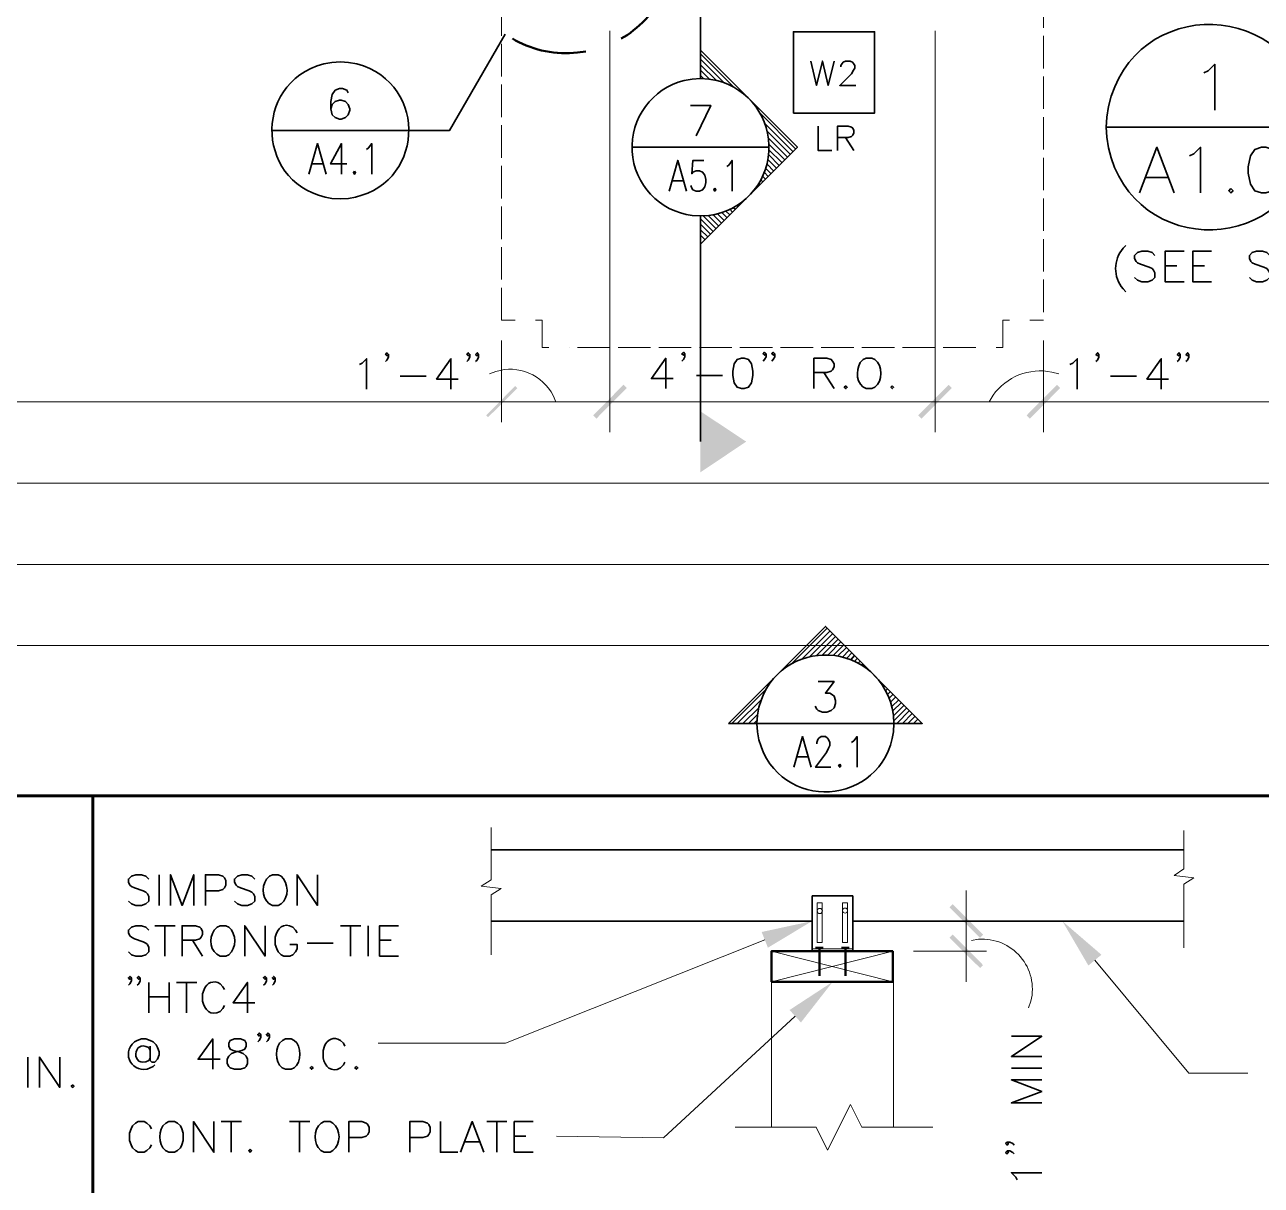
# Model space of a CAD drawing. Header units: inches. Extents: x 5 to 516, y -193 to 129.
# Drawn here: x 34.34 to 49.55, y 23.44 to 37.72 of the extents above; entities that cross this region are included whole.
import ezdxf

# ---------------------------------------------------------------- set-up
doc = ezdxf.new("R2010")
doc.units = ezdxf.units.IN
doc.header["$MEASUREMENT"] = 0
doc.linetypes.add('PDF_IMPORT', pattern=[1, 0.8, -0.2])
doc.layers.add('PDF_Geometry', color=7, linetype='Continuous')
doc.layers.add('PDF_Solid Fills', color=7, linetype='Continuous')

msp = doc.modelspace()

# ---------------------------------------------------------------- hatches: boundary and pattern name
at = {"layer": 'PDF_Solid Fills', "transparency": 33554559}
for points in [[(40.0369625, 32.8910022), (40.3969625, 33.2476689), (40.3702959, 33.2743356), (40.0136292, 32.9143369)], [(45.753631, 26.9010014), (45.713631, 26.8610013), (46.0902993, 26.4843346), (46.1269644, 26.5243347)]]:
    msp.add_hatch(color=256, dxfattribs=at).paths.add_polyline_path(points)

# ---------------------------------------------------------------- linework, layer by layer
at = {"layer": 'PDF_Geometry', "lineweight": 35}
for points in [[(42.6502982, 39.8476678), (42.6502982, 37.0576676)], [(39.0636348, 36.4210013), (39.5636348, 36.4210013), (40.2469682, 37.6043347)], [(42.6502982, 35.3710033), (42.6502982, 35.0210032), (43.8436317, 36.2143367), (42.6502982, 37.4076701)], [(42.6502982, 37.4076686), (42.6502982, 37.0576686)], [(42.6502982, 37.364337), (43.0669649, 36.9476703)], [(42.6502982, 37.2976697), (42.9436316, 37.0043363)], [(44.0069674, 37.2743373), (44.0769675, 36.9743373), (44.1503008, 37.2743373), (44.2203008, 36.9743373), (44.2936341, 37.2743373)], [(44.3769694, 37.2010035), (44.3769694, 37.2176702), (44.393636, 37.2443369), (44.4069694, 37.2610035), (44.433636, 37.2743369), (44.4936361, 37.2743369), (44.5203027, 37.2610035), (44.5336361, 37.2443369), (44.5503027, 37.2176702), (44.5503027, 37.1876702), (44.5336361, 37.1610035), (44.5069694, 37.1176702), (44.363636, 36.9743368), (44.5636361, 36.9743368)], [(38.0169651, 37.241001), (38.1169651, 37.2576676), (38.2202984, 37.2643343), (38.3202984, 37.2576676), (38.4236318, 37.241001)], [(42.6502982, 37.2276691), (42.8469649, 37.0343358)], [(42.6502982, 37.1610018), (42.7636316, 37.0510018)], [(48.843631, 37.1276698), (48.8969643, 37.1543365), (48.9769643, 37.2343365), (48.9769643, 36.6710031)], [(42.6502982, 37.0943344), (42.6869649, 37.0576677)], [(38.3169646, 36.8843362), (38.3002979, 36.9176695), (38.2469645, 36.9376695), (38.2102979, 36.9376695), (38.1569645, 36.9176695), (38.1202979, 36.8643362), (38.1036312, 36.7776695), (38.1036312, 36.6876695), (38.1202979, 36.6143361), (38.1569645, 36.5810028), (38.2102979, 36.5610028), (38.2302979, 36.5610028), (38.2836312, 36.5810028), (38.3169646, 36.6143361), (38.3369646, 36.6676695), (38.3369646, 36.6876695), (38.3169646, 36.7410028), (38.2836312, 36.7776695), (38.2302979, 36.7943362), (38.2102979, 36.7943362), (38.1569645, 36.7776695), (38.1202979, 36.7410028), (38.1036312, 36.6876695)], [(42.5969671, 36.354334), (42.7769671, 36.7276673), (42.5269671, 36.7276673)], [(43.3836357, 36.6310029), (43.8236357, 36.1910029)], [(47.6502975, 36.5843364), (47.643631, 36.4610031), (47.6502975, 36.3376697)], [(37.3769688, 36.4210013), (39.0636357, 36.4210013)], [(43.4436333, 36.5043346), (43.7902999, 36.1576679)], [(43.4736354, 36.4076685), (43.7569688, 36.1243352)], [(44.0969672, 36.4743359), (44.0969672, 36.1743358), (44.2669672, 36.1743358)], [(44.3369642, 36.1743345), (44.3369642, 36.4743345), (44.4669642, 36.4743345), (44.5102976, 36.4610012), (44.5236309, 36.4476678), (44.5369642, 36.4176678), (44.5369642, 36.3910012), (44.5236309, 36.3610012), (44.5102976, 36.3476678), (44.4669642, 36.3343345), (44.3369642, 36.3343345)], [(50.1736346, 36.4610031), (47.6436343, 36.4610031)], [(37.8302973, 35.8810029), (37.9402973, 36.2576696), (38.046964, 35.8810029)], [(38.2336312, 35.8810011), (38.2336312, 36.2576678), (38.1002979, 36.0076678), (38.3002979, 36.0076678)], [(38.540299, 36.1843375), (38.5669657, 36.2043375), (38.6069657, 36.2576708), (38.6069657, 35.8810041)], [(43.4936346, 36.2143362), (41.8069678, 36.2143362)], [(43.4869682, 36.3243352), (43.7203016, 36.0910018)], [(43.4936346, 36.2510014), (43.686968, 36.0576681)], [(44.4369669, 36.3343348), (44.5369669, 36.1743348)], [(48.0536325, 35.6510021), (48.2669659, 36.2143354), (48.4802992, 35.6510021)], [(48.6669681, 36.1076705), (48.7203014, 36.1343372), (48.8036348, 36.2143372), (48.8036348, 35.6510038)], [(43.4803018, 36.0610024), (43.5869685, 35.9543357)], [(43.490298, 36.1210033), (43.620298, 35.98767)], [(43.4936346, 36.1810009), (43.6536346, 36.0243342)], [(37.8702957, 36.0076678), (38.0069624, 36.0076678)], [(42.2636337, 35.6743344), (42.3703004, 36.0510011), (42.4769671, 35.6743344)], [(42.6902966, 36.0510028), (42.5569633, 36.0510028), (42.5436299, 35.8876694), (42.5569633, 35.9076694), (42.5969633, 35.9243361), (42.6369633, 35.9243361), (42.6769633, 35.9076694), (42.7036299, 35.8710027), (42.7169633, 35.8176694), (42.7169633, 35.7810027), (42.7036299, 35.7276694), (42.6769633, 35.6910027), (42.6369633, 35.6743361), (42.5969633, 35.6743361), (42.5569633, 35.6910027), (42.5436299, 35.7110027), (42.5302966, 35.7443361)], [(42.9736354, 35.977669), (43.0003021, 35.9943357), (43.0403021, 36.0510024), (43.0403021, 35.6743357)], [(43.4369669, 35.9043353), (43.4836335, 35.8543353)], [(43.4536295, 35.9510034), (43.5202961, 35.8876701)], [(43.4702988, 36.0043346), (43.5536322, 35.9210013)], [(42.3036321, 35.8010027), (42.4369654, 35.8010027)], [(43.3669663, 35.7676708), (43.383633, 35.7510041)], [(43.3936319, 35.8110023), (43.4169652, 35.787669)], [(43.4169677, 35.8543339), (43.450301, 35.8210006)], [(48.1336361, 35.8410011), (48.4003028, 35.8410011)], [(43.2803032, 35.6510021), (43.2803032, 35.6543354)], [(43.3102986, 35.6876672), (43.3169652, 35.6843339)], [(43.3403007, 35.727669), (43.3503007, 35.717669)], [(38.3202984, 35.5843342), (38.2202984, 35.5776674), (38.1169651, 35.5843342)], [(43.0102972, 35.4510034), (43.0436305, 35.4143367)], [(43.0536321, 35.4710026), (43.0802988, 35.4476692)], [(43.0969671, 35.4976682), (43.1136338, 35.4810015)], [(43.1369655, 35.5243371), (43.1469655, 35.5143371)], [(43.1769639, 35.5543359), (43.1802972, 35.5476693)], [(43.2136324, 35.5843347), (43.2136324, 35.587668)], [(42.6502982, 32.5910009), (42.6502982, 35.3710011)], [(42.6502982, 35.3343347), (42.8069649, 35.177668)], [(42.683637, 35.3710033), (42.843637, 35.2110032)], [(42.7469644, 35.3743364), (42.8769644, 35.2443364)], [(42.8036321, 35.384336), (42.9102988, 35.2776694)], [(42.8602999, 35.3943356), (42.9436332, 35.3110023)], [(42.913631, 35.4110016), (42.9769644, 35.3476683)], [(42.9636324, 35.4276676), (43.0102991, 35.3810009)], [(42.6502982, 35.2676707), (42.7736316, 35.1443374)], [(42.6502982, 35.1976702), (42.7402982, 35.1110035)], [(42.6502982, 35.1310028), (42.7069649, 35.0743362)], [(47.8836361, 35.0043345), (47.8503027, 34.9710012)], [(48.2402984, 34.8810028), (48.2069651, 34.9176695), (48.1536317, 34.9343361), (48.0802984, 34.9343361), (48.0269651, 34.9176695), (47.9902984, 34.8810028), (47.9902984, 34.8443361), (48.0102984, 34.8076695), (48.0269651, 34.7910028), (48.0636317, 34.7743361), (48.1702984, 34.7376695), (48.2069651, 34.7210028), (48.2236317, 34.7010028), (48.2402984, 34.6676695), (48.2402984, 34.6110028), (48.2069651, 34.5776694), (48.1536317, 34.5576694), (48.0802984, 34.5576694), (48.0269651, 34.5776694), (47.9902984, 34.6110028)], [(48.6003001, 34.557669), (48.3669667, 34.557669), (48.3669667, 34.9343357), (48.6003001, 34.9343357)], [(48.9369665, 34.557669), (48.7069665, 34.557669), (48.7069665, 34.9343357), (48.9369665, 34.9343357)], [(49.6536354, 34.8810028), (49.6169687, 34.9176695), (49.5636354, 34.9343361), (49.490302, 34.9343361), (49.4369687, 34.9176695), (49.4036354, 34.8810028), (49.4036354, 34.8443361), (49.420302, 34.8076695), (49.4369687, 34.7910028), (49.4736354, 34.7743361), (49.580302, 34.7376695), (49.6169687, 34.7210028), (49.6336354, 34.7010028), (49.6536354, 34.6676695), (49.6536354, 34.6110028), (49.6169687, 34.5776694), (49.5636354, 34.5576694), (49.490302, 34.5576694), (49.4369687, 34.5776694), (49.4036354, 34.6110028)], [(48.3669667, 34.7543345), (48.5103001, 34.7543345)], [(48.7069665, 34.7543345), (48.8502998, 34.7543345)], [(47.8503027, 34.4710011), (47.8836361, 34.4343345)], [(38.8136348, 33.6643347), (38.7936348, 33.647668), (38.7769681, 33.6643347), (38.7936348, 33.6843347), (38.8136348, 33.6643347), (38.8136348, 33.6310013), (38.7936348, 33.5943347), (38.7769681, 33.577668)], [(39.8136349, 33.6643347), (39.7936349, 33.647668), (39.7769682, 33.6643347), (39.7936349, 33.6843347), (39.8136349, 33.6643347), (39.8136349, 33.6310013), (39.7936349, 33.5943347), (39.7769682, 33.577668)], [(39.9202972, 33.6643347), (39.9036305, 33.647668), (39.8836305, 33.6643347), (39.9036305, 33.6843347), (39.9202972, 33.6643347), (39.9202972, 33.6310013), (39.9036305, 33.5943347), (39.8836305, 33.577668)], [(42.456966, 33.6710011), (42.4402993, 33.6543344), (42.4202993, 33.6710011), (42.4402993, 33.6910011), (42.456966, 33.6710011), (42.456966, 33.6343344), (42.4402993, 33.6010011), (42.4202993, 33.5810011)], [(43.456966, 33.6710011), (43.4402994, 33.6543344), (43.4202994, 33.6710011), (43.4402994, 33.6910011), (43.456966, 33.6710011), (43.456966, 33.6343344), (43.4402994, 33.6010011), (43.4202994, 33.5810011)], [(43.5636352, 33.6710011), (43.5469685, 33.6543344), (43.5269685, 33.6710011), (43.5469685, 33.6910011), (43.5636352, 33.6710011), (43.5636352, 33.6343344), (43.5469685, 33.6010011), (43.5269685, 33.5810011)], [(47.5536325, 33.6643347), (47.5369658, 33.647668), (47.5169658, 33.6643347), (47.5369658, 33.6843347), (47.5536325, 33.6643347), (47.5536325, 33.6310013), (47.5369658, 33.5943347), (47.5169658, 33.577668)], [(48.5536326, 33.6643347), (48.5369659, 33.647668), (48.5169659, 33.6643347), (48.5369659, 33.6843347), (48.5536326, 33.6643347), (48.5536326, 33.6310013), (48.5369659, 33.5943347), (48.5169659, 33.577668)], [(48.6603017, 33.6643347), (48.643635, 33.647668), (48.623635, 33.6643347), (48.643635, 33.6843347), (48.6603017, 33.6643347), (48.6603017, 33.6310013), (48.643635, 33.5943347), (48.623635, 33.577668)], [(38.4569656, 33.541003), (38.490299, 33.5576696), (38.5436323, 33.611003), (38.5436323, 33.2376696)], [(39.5802974, 33.2376668), (39.5802974, 33.6110001), (39.4036308, 33.3610001), (39.6702974, 33.3610001)], [(42.2236353, 33.2443366), (42.2236353, 33.6176699), (42.0469686, 33.3676699), (42.3136353, 33.3676699)], [(44.0469658, 33.2443348), (44.0469658, 33.6176682), (44.2069658, 33.6176682), (44.2602992, 33.6010015), (44.2769658, 33.5810015), (44.2969658, 33.5476681), (44.2969658, 33.5110015), (44.2769658, 33.4743348), (44.2602992, 33.4576681), (44.2069658, 33.4410015), (44.0469658, 33.4410015)], [(44.7969634, 33.6010032), (44.7602968, 33.6176699), (44.6902968, 33.6176699), (44.6536301, 33.6010032), (44.6169634, 33.5643366)], [(47.1969701, 33.541003), (47.2336368, 33.5576696), (47.2869702, 33.611003), (47.2869702, 33.2376696)], [(48.3203019, 33.2376668), (48.3203019, 33.6110001), (48.1436353, 33.3610001), (48.4103019, 33.3610001)], [(38.9569657, 33.3976687), (39.2769657, 33.3976687)], [(42.6003037, 33.4043351), (42.9203037, 33.4043351)], [(44.1702975, 33.4410036), (44.2969642, 33.244337)], [(47.6969702, 33.3976687), (48.0169702, 33.3976687)], [(44.6902968, 33.2443366), (44.7602968, 33.2443366), (44.7969634, 33.2610032)], [(43.3436364, 29.1243359), (45.0303033, 29.1243359), (45.3803033, 29.1243359), (44.1869699, 30.3176694), (42.9936365, 29.1243359)], [(43.7703002, 29.8576683), (44.2103003, 30.294335)], [(43.8969685, 29.9143344), (44.2436352, 30.2610011)], [(43.9936347, 29.9443349), (44.276968, 30.2276682)], [(44.076968, 29.9610025), (44.3103013, 30.1943359)], [(44.1502984, 29.9676689), (44.3436317, 30.1610023)], [(44.2202989, 29.9676689), (44.3769656, 30.127669)], [(44.2836331, 29.9610025), (44.4136331, 30.0910026)], [(44.3403008, 29.9543362), (44.4469675, 30.0576695)], [(44.3969686, 29.9410017), (44.4803019, 30.024335)], [(44.4502997, 29.9276672), (44.5136331, 29.9910005)], [(44.5003011, 29.907668), (44.5469678, 29.957668)], [(44.5469659, 29.8876688), (44.5802992, 29.9243355)], [(44.5903008, 29.8643347), (44.6169675, 29.8910014)], [(44.6336358, 29.8410006), (44.6503025, 29.854334)], [(44.6736342, 29.8143351), (44.6836342, 29.8210017)], [(44.7136325, 29.7843363), (44.7169659, 29.7876696)], [(44.7503011, 29.7543341), (44.7503011, 29.7576674)], [(44.8169651, 29.6843352), (44.8169651, 29.6876686)], [(43.0369628, 29.1243359), (43.4536295, 29.5410026)], [(44.1003038, 29.6376688), (44.2936371, 29.6376688), (44.1869704, 29.4976688), (44.2403038, 29.4976688), (44.2769705, 29.4776688), (44.2936371, 29.4610021), (44.3136371, 29.4076688), (44.3136371, 29.3710021), (44.2936371, 29.3176688), (44.2603038, 29.2810021), (44.2069704, 29.2643354), (44.1536371, 29.2643354), (44.1003038, 29.2810021), (44.0803038, 29.3010021), (44.0636371, 29.3343354)], [(44.8469672, 29.6476684), (44.8536339, 29.6510017)], [(44.8769694, 29.6110015), (44.8869694, 29.6176682)], [(44.903635, 29.5710014), (44.9203017, 29.5843348)], [(44.9303006, 29.5276682), (44.9536339, 29.5510015)], [(44.9536296, 29.4810017), (44.9869629, 29.5176684)], [(43.1036335, 29.1243359), (43.3969669, 29.414336)], [(44.9736355, 29.4343352), (45.0203022, 29.4843352)], [(44.9902981, 29.3843356), (45.0536315, 29.4510022)], [(45.0069675, 29.331001), (45.0903009, 29.4143343)], [(45.0169705, 29.2776681), (45.1236372, 29.3810015)], [(43.173634, 29.1243359), (43.3669674, 29.3176693)], [(43.240298, 29.1243359), (43.350298, 29.234336)], [(43.3702972, 28.9210026), (43.3502972, 29.0210026), (43.3436305, 29.1243359), (43.3502972, 29.224336), (43.3702972, 29.324336)], [(45.0269639, 29.224336), (45.0302974, 29.1243359), (45.0269639, 29.0210026)], [(45.0269667, 29.2176689), (45.1569667, 29.3476689)], [(45.0303033, 29.1543347), (45.1903033, 29.3143347)], [(45.0669651, 29.1243359), (45.2236318, 29.2810026)], [(45.1369656, 29.1243359), (45.2569656, 29.2476693)], [(45.2036296, 29.1243359), (45.2936296, 29.214336)], [(42.9936346, 29.1243359), (43.3436346, 29.1243359)], [(43.3069687, 29.1243359), (43.3436354, 29.1610026)], [(45.2703003, 29.1243359), (45.326967, 29.1776693)], [(43.8003024, 28.5843341), (43.9069691, 28.9610008), (44.0136357, 28.5843341)], [(44.0802978, 28.8710027), (44.0802978, 28.8876694), (44.0936311, 28.9243361), (44.1069645, 28.9410027), (44.1336311, 28.9610027), (44.1869645, 28.9610027), (44.2136311, 28.9410027), (44.2269645, 28.9243361), (44.2402978, 28.8876694), (44.2402978, 28.8510027), (44.2269645, 28.8176694), (44.2002978, 28.7643361), (44.0669645, 28.584336), (44.2536311, 28.584336)], [(44.5102973, 28.8876687), (44.536964, 28.9076687), (44.576964, 28.9610021), (44.576964, 28.5843354)], [(43.8403008, 28.7110024), (43.9736341, 28.7110024)], [(48.5969675, 27.5676681), (40.0736336, 27.5676681)], [(35.8636359, 27.2076691), (35.8269692, 27.2443358), (35.7736359, 27.2610025), (35.7036359, 27.2610025), (35.6503026, 27.2443358), (35.6136359, 27.2076691), (35.6136359, 27.1710025), (35.6303026, 27.1343358), (35.6503026, 27.1176691), (35.6869692, 27.1010025), (35.7936359, 27.0643358), (35.8269692, 27.0476691), (35.8469692, 27.0276691), (35.8636359, 26.9943358), (35.8636359, 26.9376691), (35.8269692, 26.9043358), (35.7736359, 26.8843358), (35.7036359, 26.8843358), (35.6503026, 26.9043358), (35.6136359, 26.9376691)], [(35.9902974, 27.2610003), (35.9902974, 26.8843336)], [(36.1302985, 26.8843354), (36.1302985, 27.2610021), (36.2736319, 26.8843354), (36.4169652, 27.2610021), (36.4169652, 26.8843354)], [(36.560298, 26.8843354), (36.560298, 27.2610021), (36.720298, 27.2610021), (36.7736314, 27.2443354), (36.7936314, 27.2243354), (36.810298, 27.1910021), (36.810298, 27.1343354), (36.7936314, 27.101002), (36.7736314, 27.081002), (36.720298, 27.0643354), (36.560298, 27.0643354)], [(37.1669672, 27.2076691), (37.1303005, 27.2443358), (37.0769672, 27.2610025), (37.0069672, 27.2610025), (36.9536338, 27.2443358), (36.9169672, 27.2076691), (36.9169672, 27.1710025), (36.9369672, 27.1343358), (36.9536338, 27.1176691), (36.9903005, 27.1010025), (37.0969672, 27.0643358), (37.1303005, 27.0476691), (37.1503005, 27.0276691), (37.1669672, 26.9943358), (37.1669672, 26.9376691), (37.1303005, 26.9043358), (37.0769672, 26.8843358), (37.0069672, 26.8843358), (36.9536338, 26.9043358), (36.9169672, 26.9376691)], [(37.4903019, 27.2443336), (37.4536352, 27.2610003), (37.3836352, 27.2610003), (37.3469685, 27.2443336), (37.3103019, 27.207667)], [(37.6869664, 26.8843354), (37.6869664, 27.2610021), (37.9369664, 26.8843354), (37.9369664, 27.2610021)], [(44.02363, 26.3210012), (44.02363, 27.0043346)], [(44.02363, 27.0043339), (44.5236301, 27.0043339)], [(44.5236301, 26.3210012), (44.5236301, 27.0043346)], [(37.3836352, 26.8843336), (37.4536352, 26.8843336), (37.4903019, 26.9043336)], [(35.8636359, 26.5810008), (35.8269692, 26.6176675), (35.7736359, 26.6343341), (35.7036359, 26.6343341), (35.6503026, 26.6176675), (35.6136359, 26.5810008), (35.6136359, 26.5476674), (35.6303026, 26.5110008), (35.6503026, 26.4943341), (35.6869692, 26.4743341), (35.7936359, 26.4376674), (35.8269692, 26.4210008), (35.8469692, 26.4043341), (35.8636359, 26.3676674), (35.8636359, 26.3143341), (35.8269692, 26.2776674), (35.7736359, 26.2610008), (35.7036359, 26.2610008), (35.6503026, 26.2776674), (35.6136359, 26.3143341)], [(35.9369663, 26.6343353), (36.1869663, 26.6343353)], [(36.060298, 26.6343353), (36.060298, 26.261002)], [(36.2736294, 26.2610002), (36.2736294, 26.6343336), (36.4369628, 26.6343336), (36.4902961, 26.6176669), (36.5069628, 26.6010002), (36.5236294, 26.5643336), (36.5236294, 26.5276669), (36.5069628, 26.4943336), (36.4902961, 26.4743336), (36.4369628, 26.4576669), (36.2736294, 26.4576669)], [(36.8469642, 26.6176687), (36.8102975, 26.6343353), (36.7402975, 26.6343353), (36.7036308, 26.6176687), (36.6669641, 26.581002)], [(37.0436355, 26.2610002), (37.0436355, 26.6343336), (37.2936355, 26.2610002), (37.2936355, 26.6343336)], [(38.2202984, 26.6343353), (38.4702984, 26.6343353)], [(38.3469667, 26.6343353), (38.3469667, 26.261002)], [(38.5602982, 26.6343353), (38.5602982, 26.261002)], [(38.9369624, 26.2610002), (38.7036291, 26.2610002), (38.7036291, 26.6343336), (38.9369624, 26.6343336)], [(44.02363, 26.6910014), (40.0736298, 26.6910014)], [(48.5969675, 26.6910014), (44.5236339, 26.6910014)], [(37.4169664, 26.4943355), (37.4169664, 26.4043355), (37.4369664, 26.3510021), (37.453633, 26.3143355), (37.4902997, 26.2776688), (37.5236331, 26.2610021), (37.5969664, 26.2610021), (37.6336331, 26.2776688), (37.6669664, 26.3143355), (37.6869664, 26.3510021), (37.6869664, 26.4043355), (37.5969664, 26.4043355)], [(37.6869664, 26.5476688), (37.6669664, 26.5810021), (37.6336331, 26.6176688)], [(36.4002977, 26.4576691), (36.5236311, 26.2610024)], [(37.8102981, 26.4210005), (38.1336315, 26.4210005)], [(38.7036291, 26.4576691), (38.8469624, 26.4576691)], [(36.7402975, 26.261002), (36.8102975, 26.261002), (36.8469642, 26.2776686)], [(35.6502977, 25.9943342), (35.6302977, 25.9743342), (35.613631, 25.9943342), (35.6302977, 26.0110009), (35.6502977, 25.9943342), (35.6502977, 25.9576675), (35.6302977, 25.9210009), (35.613631, 25.9043342)], [(35.7569668, 25.9943342), (35.7403001, 25.9743342), (35.7203001, 25.9943342), (35.7403001, 26.0110009), (35.7569668, 25.9943342), (35.7569668, 25.9576675), (35.7403001, 25.9210009), (35.7203001, 25.9043342)], [(35.8636359, 25.9376681), (35.8636359, 25.5643348)], [(36.1136359, 25.9376681), (36.1136359, 25.5643348)], [(36.2036289, 25.9376681), (36.4536289, 25.9376681)], [(36.3269674, 25.9376681), (36.3269674, 25.5643348)], [(36.7936354, 25.8510016), (36.7736354, 25.8843349), (36.7403021, 25.9210016)], [(37.0769674, 25.5643348), (37.0769674, 25.9376681), (36.9003008, 25.6876681), (37.1669674, 25.6876681)], [(37.3102981, 25.9943342), (37.2936314, 25.9743342), (37.2736314, 25.9943342), (37.2936314, 26.0110009), (37.3102981, 25.9943342), (37.3102981, 25.9576675), (37.2936314, 25.9210009), (37.2736314, 25.9043342)], [(37.4169672, 25.9943342), (37.4003005, 25.9743342), (37.3836339, 25.9943342), (37.4003005, 26.0110009), (37.4169672, 25.9943342), (37.4169672, 25.9576675), (37.4003005, 25.9210009), (37.3836339, 25.9043342)], [(35.8636359, 25.7610002), (36.1136359, 25.7610002)], [(36.5436354, 25.8510016), (36.5236354, 25.7976683), (36.5236354, 25.7076683)], [(36.7403021, 25.5810016), (36.7736354, 25.6176683), (36.7936354, 25.6543349)], [(37.2402975, 25.2976687), (37.2202975, 25.2776687), (37.2036309, 25.2976687), (37.2202975, 25.3143354), (37.2402975, 25.2976687), (37.2402975, 25.261002), (37.2202975, 25.2243354), (37.2036309, 25.2076687)], [(37.3469666, 25.2976687), (37.3269666, 25.2776687), (37.3103, 25.2976687), (37.3269666, 25.3143354), (37.3469666, 25.2976687), (37.3469666, 25.261002), (37.3269666, 25.2243354), (37.3103, 25.2076687)], [(46.850304, 25.0243346), (46.4769706, 25.0243346), (46.850304, 25.2743346), (46.4769706, 25.2743346)], [(35.8802985, 25.1543344), (35.8802985, 24.9743344), (35.9002985, 24.9576677), (35.9369652, 24.9576677), (35.9702985, 24.9910011), (35.9902985, 25.0476677), (35.9902985, 25.0810011), (35.9702985, 25.1343344), (35.9536318, 25.1710011), (35.9169652, 25.2076677), (35.8802985, 25.2243344), (35.8269652, 25.2410011), (35.7736318, 25.2410011), (35.7202985, 25.2243344), (35.6869652, 25.2076677)], [(35.8802985, 25.1010015), (35.8636318, 25.1343349)], [(36.6502978, 24.8676676), (36.6502978, 25.2410009), (36.4702977, 24.9910009), (36.7402978, 24.9910009)], [(37.6503022, 25.2243343), (37.6136355, 25.2410009), (37.5436355, 25.2410009), (37.5069688, 25.2243343), (37.4703022, 25.1876676)], [(38.0236296, 25.1543344), (38.0069629, 25.1010011), (38.0069629, 25.0110011)], [(38.2736296, 25.1543344), (38.2569629, 25.1876677), (38.2202962, 25.2243344)], [(34.373632, 25.0176682), (34.373632, 24.6443348)], [(34.5169697, 24.6443348), (34.5169697, 25.0176681), (34.7669697, 24.6443348), (34.7669697, 25.0176681)], [(35.8636318, 24.9743349), (35.8802985, 25.0110015)], [(38.2202962, 24.8843344), (38.2569629, 24.9210011), (38.2736296, 24.9576677)], [(35.8802985, 24.8843344), (35.9169652, 24.9043344), (35.9369652, 24.9210011)], [(37.5436355, 24.8676676), (37.6136355, 24.8676676), (37.6503022, 24.8843343)], [(46.4769655, 24.881002), (46.8502988, 24.881002)], [(46.850304, 24.4543357), (46.4769706, 24.4543357), (46.850304, 24.5943357), (46.4769706, 24.7376691), (46.850304, 24.7376691)], [(35.8969679, 24.1343351), (35.8769679, 24.1710018), (35.8403012, 24.2043351), (35.8069679, 24.2243352), (35.7336345, 24.2243352), (35.7003012, 24.2043351), (35.6636345, 24.1710018), (35.6469679, 24.1343351), (35.6269679, 24.0810018), (35.6269679, 23.9910018), (35.6469679, 23.9376685), (35.6636345, 23.9010018), (35.7003012, 23.8676685), (35.7336345, 23.8476685), (35.8069679, 23.8476685), (35.8403012, 23.8676685), (35.8769679, 23.9010018), (35.8969679, 23.9376685)], [(36.1102993, 23.8476682), (36.1802993, 23.8476682), (36.216966, 23.8676682), (36.2536327, 23.9010015), (36.2702993, 23.9376682), (36.286966, 23.9910015), (36.286966, 24.0810015), (36.2702993, 24.1343349), (36.2536327, 24.1710015), (36.216966, 24.2043349), (36.1802993, 24.2243349), (36.1102993, 24.2243349), (36.0736327, 24.2043349), (36.036966, 24.1710015)], [(36.4136305, 23.8476683), (36.4136305, 24.2243349), (36.6636305, 23.8476683), (36.6636305, 24.2243349)], [(36.7536303, 24.2243349), (37.0036303, 24.2243349)], [(36.8769688, 24.2243349), (36.8769688, 23.8476682)], [(37.5936301, 24.2243349), (37.8436301, 24.2243349)], [(37.7169686, 24.2243349), (37.7169686, 23.8476682)], [(38.1269664, 24.2043349), (38.0936331, 24.2243349), (38.0202998, 24.2243349), (37.9836331, 24.2043349), (37.9502998, 24.1710015)], [(38.3236309, 23.8476683), (38.3236309, 24.2243349), (38.483631, 24.2243349), (38.5369643, 24.2043349), (38.5569643, 24.1876683), (38.573631, 24.1510016), (38.573631, 24.0976683), (38.5569643, 24.0643349), (38.5369643, 24.0443349), (38.483631, 24.0276683), (38.3236309, 24.0276683)], [(39.073631, 23.8476683), (39.073631, 24.2243349), (39.233631, 24.2243349), (39.2902977, 24.2043349), (39.3069644, 24.1876683), (39.323631, 24.1510016), (39.323631, 24.0976683), (39.3069644, 24.0643349), (39.2902977, 24.0443349), (39.233631, 24.0276683), (39.073631, 24.0276683)], [(39.4502993, 24.2243349), (39.4502993, 23.8476682), (39.6636327, 23.8476682)], [(39.7002994, 23.8476683), (39.8436327, 24.2243349), (39.9836327, 23.8476683)], [(40.0202999, 24.2243349), (40.2702999, 24.2243349)], [(40.1469682, 24.2243349), (40.1469682, 23.8476682)], [(40.593633, 23.8476683), (40.3602997, 23.8476683), (40.3602997, 24.2243349), (40.593633, 24.2243349)], [(40.3602997, 24.0443354), (40.503633, 24.0443354)], [(39.7536305, 23.9743349), (39.9302972, 23.9743349)], [(46.4236343, 23.9710017), (46.440301, 23.954335), (46.4236343, 23.934335), (46.4036343, 23.954335), (46.4236343, 23.9710017), (46.4569676, 23.9710017), (46.4936343, 23.954335), (46.510301, 23.934335)], [(38.0202998, 23.8476682), (38.0936331, 23.8476682), (38.1269664, 23.8676682)], [(46.4236343, 23.8643342), (46.440301, 23.8443342), (46.4236343, 23.8276676), (46.4036343, 23.8443342), (46.4236343, 23.8643342), (46.4569676, 23.8643342), (46.4936343, 23.8443342), (46.510301, 23.8276676)], [(46.546966, 23.5076668), (46.5302994, 23.5410001), (46.476966, 23.5943335), (46.8502994, 23.5943335)]]:
    msp.add_lwpolyline(points, dxfattribs=at)
at = {"layer": 'PDF_Geometry', "linetype": 'PDF_IMPORT', "lineweight": 15, "ltscale": 0.5}
for points in [[(40.3702959, 34.0843346), (40.2036292, 34.0843346), (40.2036292, 38.0843349)], [(46.8702964, 38.0843349), (46.8702964, 34.0843346), (46.7036297, 34.0843346)], [(46.036963, 33.7510012), (41.0369626, 33.7510012)]]:
    msp.add_lwpolyline(points, dxfattribs=at)
at = {"layer": 'PDF_Geometry', "lineweight": 15}
for points in [[(41.5369626, 32.8310021), (41.5369626, 37.647669), (41.5369626, 32.7076687)], [(45.536963, 32.8310021), (45.536963, 37.647669), (45.536963, 32.7076687)], [(40.7869626, 33.7510012), (40.7036292, 33.7510012), (40.7036292, 34.0843346), (40.6202959, 34.0843346)], [(46.4536297, 34.0843346), (46.3702964, 34.0843346), (46.3702964, 33.7510012), (46.286963, 33.7510012)], [(46.8702964, 32.8310012), (46.8702964, 33.8343346), (46.8702964, 32.7076678)], [(40.1336292, 33.4543347), (40.0569625, 33.4243347)], [(39.8302975, 33.0810013), (28.5802966, 33.0810013)], [(40.5802959, 33.0810013), (40.2036292, 33.0810013), (39.8302958, 33.0810013)], [(40.5802975, 33.0810013), (41.1636309, 33.0810013)], [(40.8702959, 33.0810013), (40.8369626, 33.157668)], [(41.1636293, 33.0810013), (41.5369626, 33.0810013), (45.536963, 33.0810013), (45.9136297, 33.0810013)], [(46.4969647, 33.0810013), (45.9136313, 33.0810013)], [(46.496963, 33.0810013), (46.8702964, 33.0810013), (82.5369659, 33.0810013), (82.9136326, 33.0810013)], [(28.5802966, 32.0810012), (126.1436385, 32.0810012)], [(25.8702947, 31.0810011), (126.1436385, 31.0810011)], [(25.8702947, 30.0810011), (126.1436385, 30.0810011)], [(40.0736311, 26.2776679), (40.0736311, 27.0143346), (40.1969644, 27.0910013), (39.9536311, 27.1210013), (40.0736311, 27.2010014), (40.0736311, 27.8443347)], [(48.5969675, 26.3643344), (48.5969675, 27.1443345), (48.7203009, 27.2243345), (48.4769675, 27.2543345), (48.5969675, 27.3343345), (48.5969675, 27.8076679)], [(45.9202977, 26.6910014), (45.9202977, 27.0676681)], [(44.0869642, 26.9143341), (44.1469642, 26.9143341)], [(44.0869642, 26.9143336), (44.0869642, 26.4276669), (44.1469642, 26.4276669)], [(44.1469685, 26.4276669), (44.1469685, 26.9143336)], [(44.3969686, 26.9143341), (44.4603019, 26.9143341)], [(44.3969686, 26.9143336), (44.3969686, 26.4276669), (44.4603019, 26.4276669)], [(44.4603027, 26.4276669), (44.4603027, 26.9143336)], [(44.9603028, 26.6910014), (46.1703029, 26.6910014)], [(45.9202977, 26.6910012), (45.9202977, 26.3210012), (45.9202977, 25.9443345)], [(43.4436333, 26.4610023), (40.2536331, 25.1910021), (38.686966, 25.1910021)], [(43.52363, 24.1543343), (43.52363, 25.9443345), (45.0169634, 26.3210012)], [(43.52363, 26.3210012), (45.0169634, 25.9443345)], [(44.02363, 26.3510016), (44.5236301, 26.3510016)], [(45.2736301, 26.3210012), (46.1702968, 26.3210012)], [(47.5036311, 26.2110022), (48.6602979, 24.8210021), (49.3836313, 24.8210021)], [(45.0236301, 24.1543343), (45.0236301, 25.9443345)], [(43.816965, 25.5210014), (42.1969649, 24.0243346), (40.880298, 24.0443347)], [(45.5102974, 24.1543343), (44.636964, 24.1543343), (44.496964, 24.4343344), (44.2136306, 23.871001), (44.0736305, 24.1543343), (43.0769639, 24.1543343)]]:
    msp.add_lwpolyline(points, dxfattribs=at)
at = {"layer": 'PDF_Geometry', "lineweight": 50}
for points in [[(41.6769637, 37.5510029), (41.7502971, 37.5943362)], [(44.066965, 26.3610012), (44.1602984, 26.3610012)], [(44.1136366, 26.3610012), (44.1136366, 26.0176679)], [(44.3869656, 26.3610012), (44.4802989, 26.3610012)], [(44.4336371, 26.3610012), (44.4336371, 26.0176679)]]:
    msp.add_lwpolyline(points, dxfattribs=at)
at = {"layer": 'PDF_Geometry', "lineweight": 35}
for points in [[(43.793636, 36.6343361), (43.793636, 37.6343362), (44.7936361, 37.6343362), (44.7936361, 36.6343361)], [(49.5536327, 36.2143362), (49.4702993, 36.1876696), (49.416966, 36.1076696), (49.3902993, 35.9743362), (49.3902993, 35.8943362), (49.416966, 35.7576695), (49.4702993, 35.6776695), (49.5536327, 35.6510029), (49.606966, 35.6510029), (49.686966, 35.6776695), (49.7402993, 35.7576695), (49.766966, 35.8943362), (49.766966, 35.9743362), (49.7402993, 36.1076696), (49.686966, 36.1876696), (49.606966, 36.2143362)], [(38.3936315, 35.9176681), (38.3802982, 35.9010014), (38.3936315, 35.8810014), (38.4069648, 35.9010014)], [(42.8269679, 35.711003), (42.8136346, 35.691003), (42.8269679, 35.6743363), (42.8403012, 35.691003)], [(49.1769643, 35.7043366), (49.1502977, 35.6776699), (49.1769643, 35.6510033), (49.203631, 35.6776699)], [(43.1536349, 33.6176699), (43.1003015, 33.6010032), (43.0636349, 33.5476699), (43.0469682, 33.4576699), (43.0469682, 33.4043366), (43.0636349, 33.3143366), (43.1003015, 33.2610032), (43.1536349, 33.2443366), (43.1903015, 33.2443366), (43.2436349, 33.2610032), (43.2769682, 33.3143366), (43.2969682, 33.4043366), (43.2969682, 33.4576699), (43.2769682, 33.5476699), (43.2436349, 33.6010032), (43.1903015, 33.6176699)], [(44.4402967, 33.2776668), (44.4202967, 33.2610001), (44.4402967, 33.2443334), (44.4569634, 33.2610001)], [(45.0102973, 33.2776668), (44.9936307, 33.2610001), (45.0102973, 33.2443334), (45.026964, 33.2610001)], [(44.3636366, 28.6210027), (44.3503032, 28.6010027), (44.3636366, 28.584336), (44.3769699, 28.6010027)], [(36.9169672, 25.2410009), (36.8636338, 25.2243343), (36.8469671, 25.1876676), (36.8469671, 25.1543343), (36.8636338, 25.1176676), (36.9003005, 25.1010009), (36.9703005, 25.0810009), (37.0236338, 25.0643343), (37.0603005, 25.0276676), (37.0769672, 24.9910009), (37.0769672, 24.9376676), (37.0603005, 24.9043343), (37.0436338, 24.8843343), (36.9903005, 24.8676676), (36.9169672, 24.8676676), (36.8636338, 24.8843343), (36.8469671, 24.9043343), (36.8269671, 24.9376676), (36.8269671, 24.9910009), (36.8469671, 25.0276676), (36.8803005, 25.0643343), (36.9369672, 25.0810009), (37.0069672, 25.1010009), (37.0436338, 25.1176676), (37.0603005, 25.1543343), (37.0603005, 25.1876676), (37.0436338, 25.2243343), (36.9903005, 25.2410009)], [(37.8636361, 24.9043344), (37.8469694, 24.8843344), (37.8636361, 24.8676677), (37.8836361, 24.8843344)], [(38.4169673, 24.9043344), (38.4003006, 24.8843344), (38.4169673, 24.8676677), (38.4369673, 24.8843344)], [(34.9269632, 24.6776668), (34.9102965, 24.6610001), (34.9269632, 24.6443334), (34.9436299, 24.6610001)], [(37.1102994, 23.8843351), (37.0936327, 23.8676685), (37.1102994, 23.8476685), (37.1269661, 23.8676685)]]:
    msp.add_lwpolyline(points, close=True, dxfattribs=at)
at = {"layer": 'PDF_Geometry', "lineweight": 50}
msp.add_lwpolyline([(40.3369639, 37.5510029), (40.3736306, 37.5276695, 0.1501886522), (41.136964, 37.3776695), (41.2402973, 37.3910029)], format="xyb", dxfattribs=at)
at = {"layer": 'PDF_Geometry', "lineweight": 35}
msp.add_lwpolyline([(42.4502982, 37.0343359), (42.5502982, 37.0510026), (42.6502982, 37.0576692), (42.7536316, 37.0510026), (42.8536316, 37.0343359, -0.8300836646), (42.7536316, 35.3743358), (42.6502982, 35.3710024), (42.5502982, 35.3743358, -0.8311529554)], format="xyb", close=True, dxfattribs=at)
at = {"layer": 'PDF_Geometry', "lineweight": 15}
msp.add_lwpolyline([(40.2036292, 32.8310012), (40.2036292, 33.8343346)], close=True, dxfattribs=at)
for points in [[(47.0602989, 33.4243343), (46.9736322, 33.4476676, 0.2957976019), (46.2502988, 33.1610009), (46.2036321, 33.0810009)], [(46.6869671, 25.6243357), (46.7169671, 25.707669, 0.5101043302), (46.0703004, 26.4676691), (45.9836337, 26.4543357)]]:
    msp.add_lwpolyline(points, format="xyb", dxfattribs=at)
at = {"layer": 'PDF_Geometry', "lineweight": 60}
for points in [[(136.7703009, 28.2343348), (9.7736273, 28.2343348), (9.7736273, 5.734333), (144.7703015, 5.734333)], [(35.1736334, 28.2343348), (35.1736334, 5.734333)]]:
    msp.add_lwpolyline(points, dxfattribs=at)
at = {"layer": 'PDF_Geometry', "lineweight": 50}
msp.add_lwpolyline([(43.52363, 25.9443345), (43.52363, 26.3210012), (45.0169634, 26.3210012), (45.0169634, 25.9443345)], close=True, dxfattribs=at)
at = {"layer": 'PDF_Geometry', "lineweight": 15}
for centre, radius in [((44.1183936, 26.8160015), 0.0319483), ((44.4293503, 26.8210012), 0.0309524)]:
    msp.add_circle(centre, radius, dxfattribs=at)
at = {"layer": 'PDF_Geometry', "lineweight": 50}
msp.add_open_spline([(41.7502971, 37.5943362), (41.9595193, 37.740114), (42.1500749, 37.9572807), (42.2402971, 38.1976696)], degree=3, dxfattribs=at)
at = {"layer": 'PDF_Geometry', "lineweight": 35}
for points in [[(50.1536311, 36.7076698), (49.8260755, 38.131392), (47.8333531, 38.0331143), (47.6502975, 36.5843364)], [(38.1169651, 35.5843342), (37.1893539, 35.7196119), (37.1125762, 36.9924454), (38.0169651, 37.241001)], [(38.4236318, 37.241001), (39.3294652, 36.9913343), (39.2498541, 35.7160008), (38.3202984, 35.5843342)], [(47.6502975, 36.3376697), (47.8324642, 34.8890029), (49.8269644, 34.7907251), (50.1536311, 36.2143364)], [(47.8503027, 34.9710012), (47.7284138, 34.8285012), (47.7262472, 34.6129456), (47.8503027, 34.4710011)], [(44.6169634, 33.5643366), (44.5569079, 33.4681143), (44.5650745, 33.2839477), (44.6902968, 33.2443366)], [(44.7969634, 33.2610032), (44.8961301, 33.3311143), (44.8934079, 33.5305588), (44.7969634, 33.6010032)], [(43.3702972, 29.324336), (43.6130194, 30.2268916), (44.8820195, 30.1625027), (45.0269639, 29.224336)], [(45.0269639, 29.0210026), (44.8875196, 28.0930026), (43.6153528, 28.016447), (43.3702972, 28.9210026)], [(37.4903019, 26.9043336), (37.5900797, 26.9811114), (37.5872463, 27.1636114), (37.4903019, 27.2443336)], [(37.3103019, 27.207667), (37.2430796, 27.1047225), (37.2585241, 26.9338336), (37.3836352, 26.8843336)], [(37.6336331, 26.6176688), (37.5210219, 26.681391), (37.4430775, 26.5998355), (37.4169664, 26.4943355)], [(36.6669641, 26.581002), (36.5979086, 26.4826131), (36.617353, 26.305502), (36.7402975, 26.261002)], [(36.8469642, 26.2776686), (36.9439086, 26.3617798), (36.9477419, 26.533002), (36.8469642, 26.6176687)], [(36.7403021, 25.9210016), (36.6628021, 25.9700016), (36.5734132, 25.9335016), (36.5436354, 25.8510016)], [(36.5236354, 25.7076683), (36.5504687, 25.6000016), (36.6238576, 25.5168905), (36.7403021, 25.5810016)], [(38.2202962, 25.2243344), (38.1406296, 25.2755566), (38.060074, 25.2356122), (38.0236296, 25.1543344)], [(35.6869652, 25.2076677), (35.5117429, 25.0606677), (35.6696874, 24.7951122), (35.8802985, 24.8843344)], [(35.8636318, 25.1343349), (35.6556318, 25.2486682), (35.6437985, 24.8662793), (35.8636318, 24.9743349)], [(37.4703022, 25.1876676), (37.4059688, 25.0952232), (37.425691, 24.8993898), (37.5436355, 24.8676676)], [(37.6503022, 24.8843343), (37.7466911, 24.9547787), (37.7494688, 25.1542232), (37.6503022, 25.2243343)], [(38.0069629, 25.0110011), (38.0256851, 24.9073344), (38.1108518, 24.8177233), (38.2202962, 24.8843344)], [(38.1269664, 23.8676682), (38.2292998, 23.9428349), (38.2292998, 24.1291682), (38.1269664, 24.2043349)], [(36.036966, 24.1710015), (35.9762438, 24.0707793), (35.9855771, 23.8927237), (36.1102993, 23.8476682)], [(37.9502998, 24.1710015), (37.880522, 24.0735015), (37.8999109, 23.8933349), (38.0202998, 23.8476682)]]:
    msp.add_open_spline(points, degree=3, dxfattribs=at)
at = {"layer": 'PDF_Geometry', "lineweight": 15}
msp.add_open_spline([(40.8369626, 33.157668), (40.7142403, 33.4125569), (40.4012959, 33.5419458), (40.1336292, 33.4543347)], degree=3, dxfattribs=at)
at = {"layer": 'PDF_Solid Fills', "lineweight": 35, "transparency": 33554559}
for points in [[(40.0136335, 32.9143346), (40.0369669, 32.8910013), (40.3703002, 33.2743347)], [(40.3969682, 33.247668), (40.3703016, 33.2743347), (40.0369682, 32.8910013)], [(41.7036293, 33.2910029), (41.370296, 32.8743362), (41.330296, 32.9143363)], [(41.346967, 32.9143346), (41.3703003, 32.8910013), (41.7036337, 33.2743347)], [(41.370296, 32.8910022), (41.7036293, 33.2743356), (41.730296, 33.2476689)], [(41.7436345, 33.2510012), (41.7036345, 33.2910012), (41.3703011, 32.8743345)], [(45.3302979, 32.9143346), (45.3702979, 32.8743346), (45.7036313, 33.2910013)], [(45.7036296, 33.274337), (45.3702963, 32.8910036), (45.3469629, 32.9143369)], [(45.3702963, 32.8743362), (45.7036296, 33.2910029), (45.7436296, 33.2510029)], [(45.730302, 33.247668), (45.7036353, 33.2743347), (45.370302, 32.8910013)], [(46.6803007, 32.9143346), (46.7036341, 32.8910013), (47.0369674, 33.2743347)], [(46.7036297, 32.8910022), (47.0369631, 33.2743356), (47.0636297, 33.2476689)], [(43.2136324, 32.5910009), (42.650299, 32.2143342), (42.650299, 32.9643342)], [(43.4036349, 26.5576684), (44.0236349, 26.6910017), (43.4803016, 26.3643351)], [(46.0903009, 26.1143344), (46.1269676, 26.1510011), (45.7136343, 26.4876678)], [(46.1269695, 26.1510013), (45.7136361, 26.487668), (45.7536362, 26.527668)], [(43.7469644, 25.5976684), (44.2769645, 25.9443351), (43.8869645, 25.444335)]]:
    msp.add_solid(points, dxfattribs=at)
at = {"layer": 'PDF_Solid Fills', "lineweight": 9, "transparency": 33554559}
for points in [[(47.0369631, 33.2910029), (46.7036297, 32.8743362), (46.6636297, 32.9143363)], [(47.0769682, 33.2510012), (47.0369682, 33.2910012), (46.7036349, 32.8743345)]]:
    msp.add_solid(points, dxfattribs=at)
at = {"layer": 'PDF_Solid Fills', "lineweight": 50, "transparency": 33554559}
msp.add_solid([(47.4236344, 26.1443349), (47.1036344, 26.6910016), (47.5836344, 26.2776682)], dxfattribs=at)

doc.saveas('drawing.dxf')
